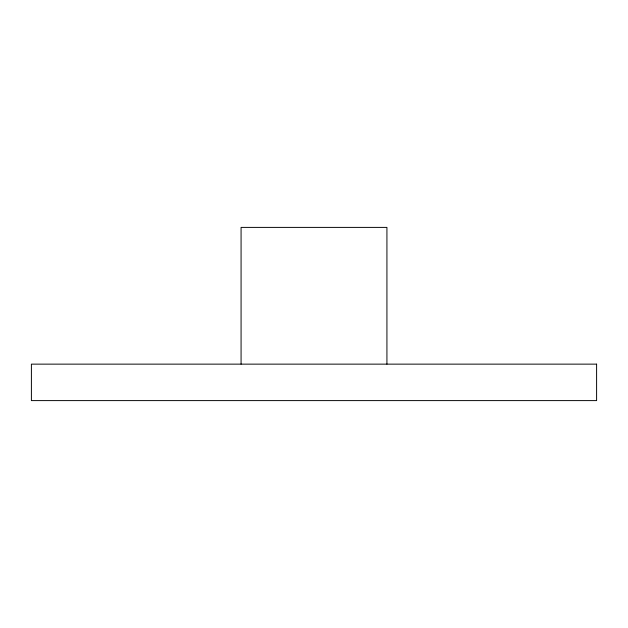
<?xml version="1.0" encoding="UTF-8"?>
<svg xmlns="http://www.w3.org/2000/svg" width="628" height="628" viewBox="0 0 628 628"><rect width="100%" height="100%" fill="white"/><g stroke="black" fill="none" stroke-linecap="round" stroke-linejoin="round"><path stroke-width="0.94" d="M386.926 364.138L386.926 227.399L241.074 227.399L241.074 364.138M596.6 364.138L31.4 364.138L31.4 400.601L596.6 400.601L596.6 364.138"/></g></svg>
